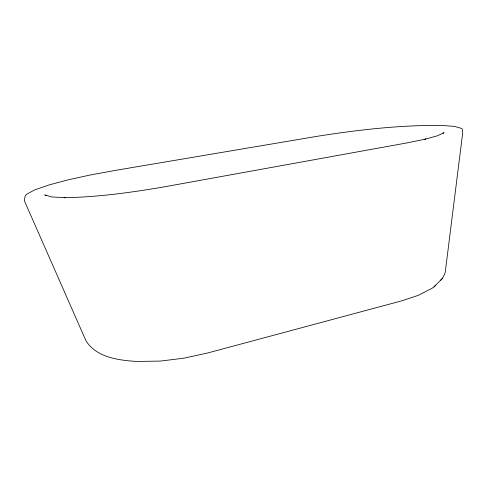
<?xml version="1.0" encoding="UTF-8"?>
<svg xmlns="http://www.w3.org/2000/svg" width="487" height="487" viewBox="0 0 487 487"><rect width="100%" height="100%" fill="white"/><g stroke="black" fill="none" stroke-linecap="round" stroke-linejoin="round"><path stroke-width="0.73" d="M442.239 278.54L444.765 274.035L445.325 271.606L462.613 133.584L462.65 130.589L462.096 128.836L461.299 128.367L454.651 126.425L441.569 125.409C399.833 125.019 358.213 129.84 317.037 136.33L114.749 170.499L90.393 174.979L68.223 179.825L49.376 184.841L34.291 190.064L26.121 194.599L25.141 196.285L24.35 200.139L24.581 201.241L86.016 340.888C96.621 357.58 118.761 360.295 136.744 361.451L160.381 361.086L183.94 358.17L207.687 352.984L401.653 300.863L418.199 295.359L431.914 288.347L433.966 286.928L442.239 278.54L440.37 280.439M433.966 286.928L435.725 285.145M443.109 133.341L444.053 132.689L437.472 135.757L424.914 139.264L425.772 139.045L406.803 142.941L164.624 186.795C131.411 192.481 97.899 197.156 64.156 197.71L65.209 197.679L51.561 196.949L44.767 194.952L46.009 195.378"/></g></svg>
